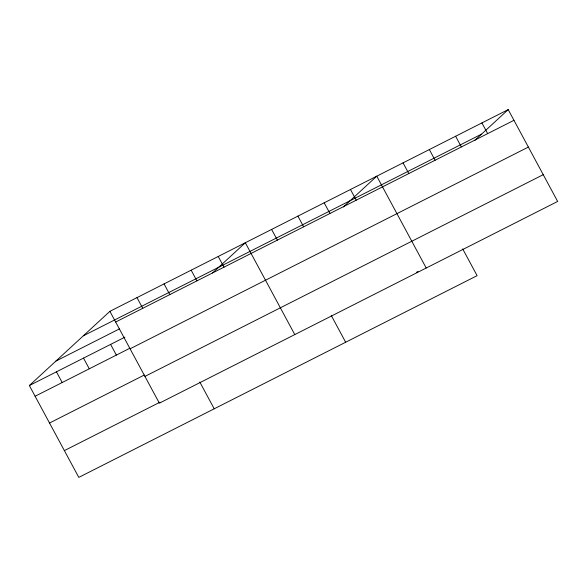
<?xml version="1.0" encoding="UTF-8"?>
<svg xmlns="http://www.w3.org/2000/svg" width="587" height="587" viewBox="0 0 587 587"><rect width="100%" height="100%" fill="white"/><g stroke="black" fill="none" stroke-linecap="round" stroke-linejoin="round"><path stroke-width="0.88" d="M462.681 248.888L477.099 275.67L78.797 477.385L29.35 385.549L109.901 311.33L508.203 109.615L557.65 201.451L159.356 403.174L109.901 311.33M212.516 272.977L245.322 242.747L294.777 334.59M343.329 206.976L376.759 176.181L426.213 268.017M474.773 140.41L508.203 109.615M83.317 335.823L481.619 134.1M115.661 322.021L513.955 120.306M55.934 361.056L119.66 328.779M29.35 385.549L124.943 337.136M35.11 396.24L129.903 348.23M130.079 348.803L528.373 147.08M49.528 423.022L144.321 375.012M144.938 376.392L543.232 174.677M64.379 450.611L159.972 402.198M416.477 272.287L418.069 271.48M481.912 122.925L487.672 133.616M455.622 136.243L461.382 146.933M429.339 149.553L435.092 160.244M403.049 162.87L408.809 173.561M350.476 189.491L356.228 200.189M324.185 202.808L329.945 213.499M297.903 216.119L303.655 226.809M331.237 315.454L345.662 342.236M271.612 229.436L277.365 240.127M218.239 256.468L223.999 267.158M191.157 270.181L196.909 280.872M164.074 283.903L169.826 294.593M199.8 382.027L214.218 408.801M136.991 297.616L142.744 308.307M110.605 344.4L116.358 355.091M83.515 358.114L89.275 368.805M56.433 371.828L62.193 382.526"/></g></svg>
